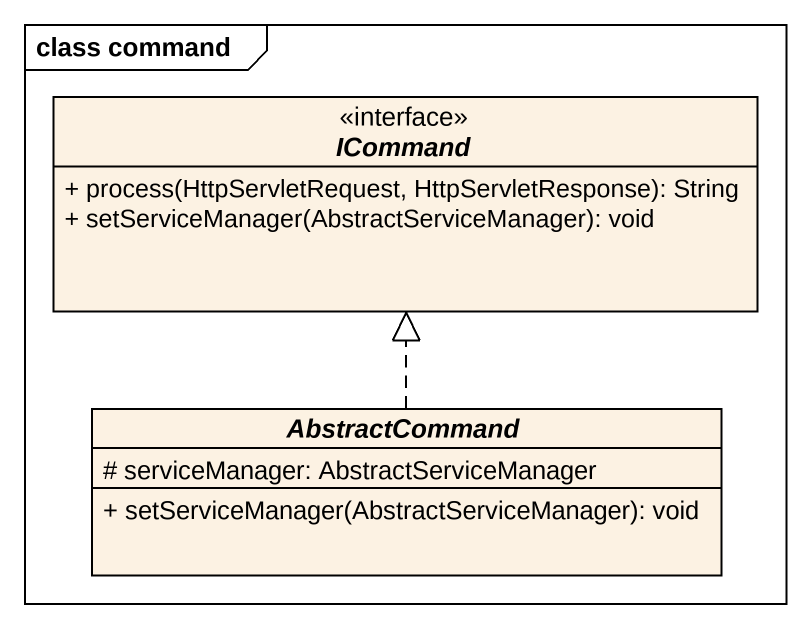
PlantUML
@startuml
mainframe class command
hide circle
hide empty members
skinparam classAttributeIconSize 0
interface ICommand <<interface>> {
  + process(HttpServletRequest, HttpServletResponse): String
  + setServiceManager(AbstractServiceManager): void
}
abstract class AbstractCommand {
  # serviceManager: AbstractServiceManager
  + setServiceManager(AbstractServiceManager): void
}
AbstractCommand .up.|> ICommand
@enduml
